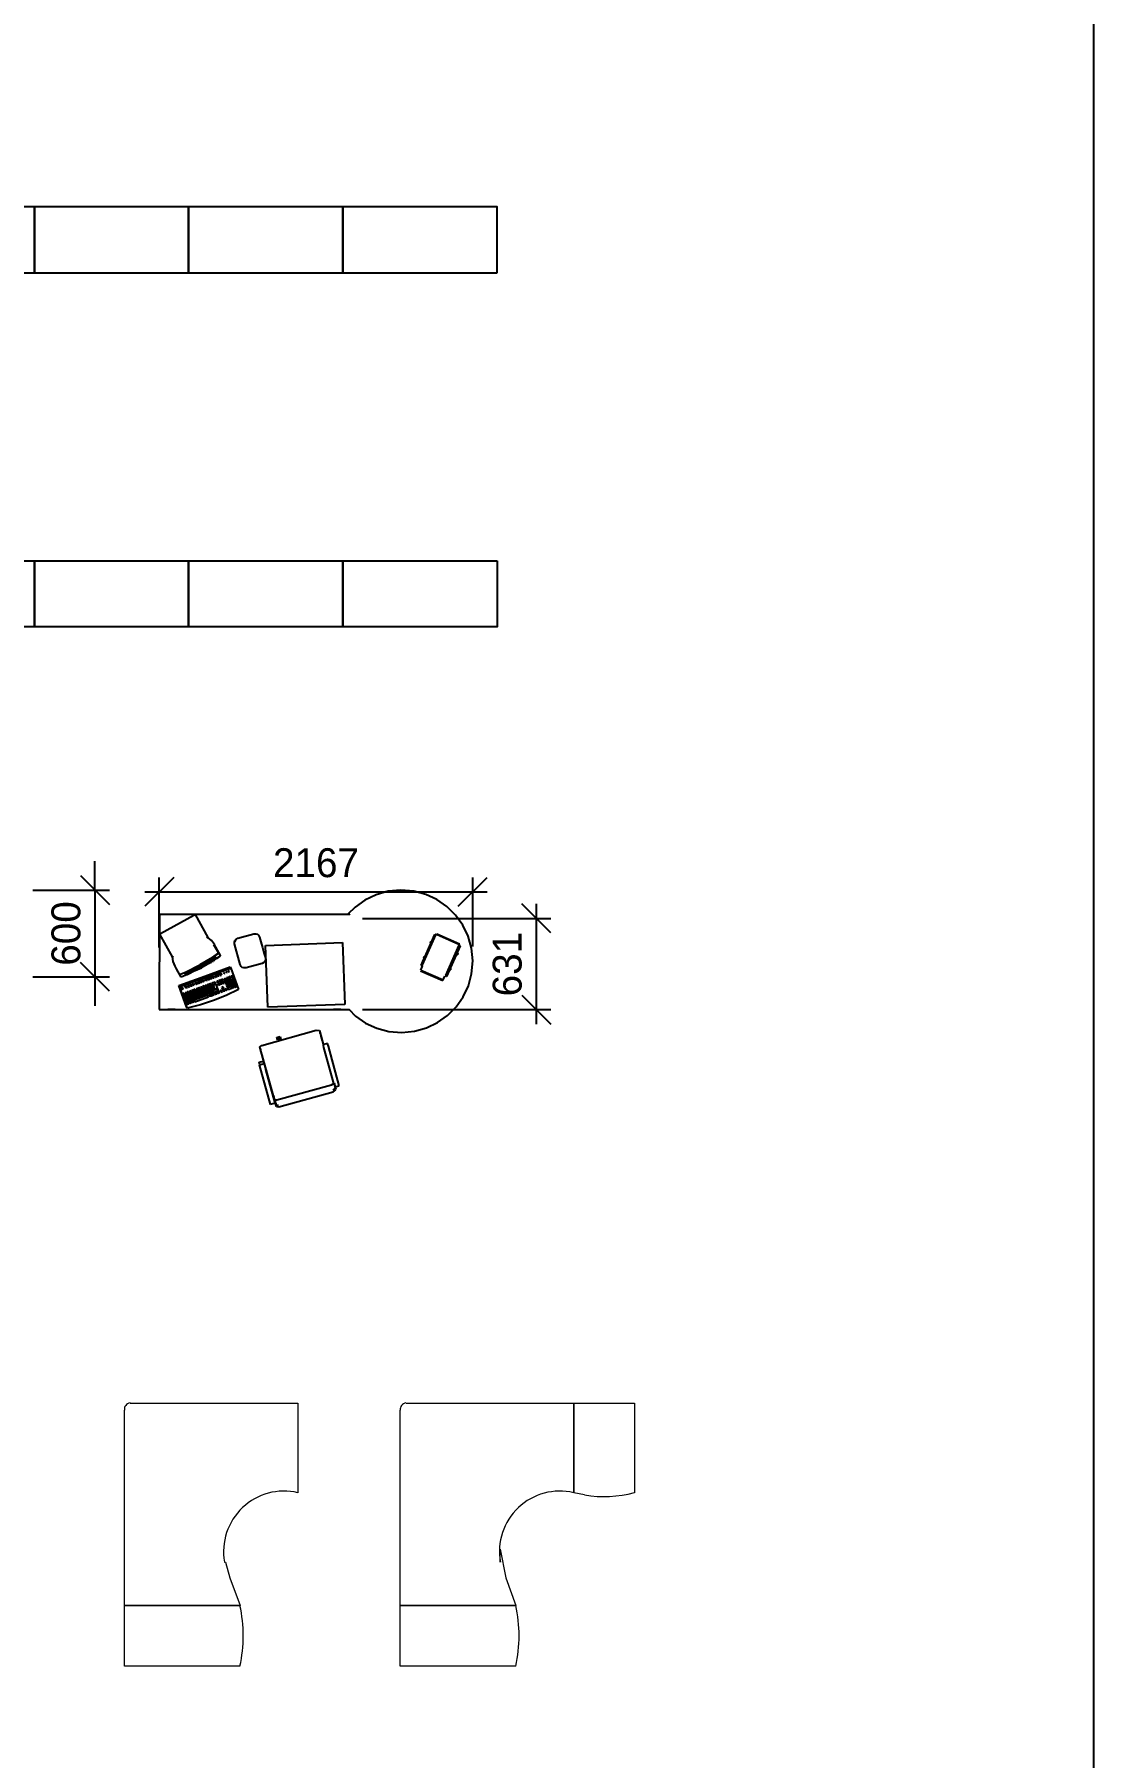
# Model space of a CAD drawing. Header units: millimetres. Extents: x 3103 to 179340, y -10977 to 70536.
# Drawn here: x 91185 to 98512, y 24572 to 36490 of the extents above; entities that cross this region are included whole.
import ezdxf

# ---------------------------------------------------------------- set-up
doc = ezdxf.new("R2010")
doc.units = ezdxf.units.MM
doc.header["$LTSCALE"] = 0.5
doc.layers.add('MEBEL', color=1, linetype='Continuous')
doc.layers.add('Интерьер - Мебель_Ном_пера__2', color=7, linetype='Continuous', lineweight=15, true_color=0x7f7f7f)
doc.styles.add('WROMLATS', font='wromlats.shx', dxfattribs={"bigfont": 'bigfont.shx'})
doc.dimstyles.new('juka', dxfattribs={"dimscale": 100, "dimtxt": 2, "dimasz": 2, "dimexe": 1, "dimexo": 1, "dimgap": 1, "dimtad": 1, "dimtoh": 1, "dimdec": 0, "dimzin": 0, "dimdsep": 46, "dimtxsty": 'WROMLATS', "dimblk": 'OBLIQUE', "dimcen": -3, "dimdle": 1, "dimclrd": 256, "dimclre": 256, "dimclrt": 256, "dimadec": 0, "dimazin": 0, "dimtfac": 1, "dimtdec": 0, "dimtix": 1, "dimtmove": 2, "dimatfit": 3, "dimldrblk": 'ORIGIN2', "dimfxl": 1, "dimtvp": 2.5, "dimtolj": 1, "dimtzin": 0, "dimarcsym": 0})

# ---------------------------------------------------------------- blocks, each defined once
blk = doc.blocks.new('MOZAIK DESK & 2xPEDESTAL 2')
at = {"layer": 'Интерьер - Мебель_Ном_пера__2', "linetype": 'Continuous'}
for p, q in [((-300, 100), (-300, 520)), ((-300, 520), (320, 520)), ((336, 174), (320, 100)), ((-300, 100), (320, 100)), ((-300, -1060), (-300, 100)), ((320, 100), (-300, 100)), ((910, -370), (1100, -300)), ((1100, -300), (1100, -1100)), ((1100, -1100), (1100, -300)), ((1520, -300), (1520, -300)), ((1520, -300), (1520, -1100)), ((710, -408), (910, -370)), ((800, -408), (710, -408)), ((-300, -1060), (-300, -1060)), ((1100, -1100), (-250, -1100)), ((1520, -1100), (1100, -1100))]:
    blk.add_line(p, q, dxfattribs=at)
for centre, radius, start, end in [((-470, 310), 817, 350.4563, 14.8863), ((727, 4), 418, 166.7281, 280.0081), ((1310, -1270), 992, 77.7857, 102.2157), ((-257, -1057), 43.6, 184.5381, 279.2461)]:
    blk.add_arc(centre, radius, start, end, dxfattribs=at)
blk = doc.blocks.new('MOZAIK DESK & PEDESTAL 4')
at = {"layer": 'Интерьер - Мебель_Ном_пера__2', "linetype": 'Continuous'}
for p, q in [((-300, 100), (320, 100)), ((-300, -1060), (-300, 100)), ((910, -370), (1100, -300)), ((1100, -300), (1100, -1100)), ((1100, -1100), (1100, -300)), ((1520, -300), (1520, -300)), ((1520, -300), (1520, -1100)), ((800, -401), (910, -370)), ((800, -408), (800, -401)), ((-300, -1060), (-300, -1060)), ((1100, -1100), (-250, -1100)), ((1520, -1100), (1100, -1100))]:
    blk.add_line(p, q, dxfattribs=at)
for centre, radius, start, end in [((727, 4), 418, 166.7281, 280.0081), ((1310, -1270), 992, 77.7857, 102.2157), ((-257, -1057), 43.6, 184.4083, 279.1163)]:
    blk.add_arc(centre, radius, start, end, dxfattribs=at)
blk = doc.blocks.new('_Oblique')
at = {"color": 0, "lineweight": -2}
blk.add_line((-0.5, -0.5), (0.5, 0.5), dxfattribs=at)
blk = doc.blocks.new('*D721')
at = {"layer": 'Defpoints', "color": 0, "transparency": 16777216}
for p in [(91073, 30572), (91073, 29972), (91604, 29972)]:
    blk.add_point(p, dxfattribs=at)
at = {"layer": 'MEBEL', "lineweight": -2, "transparency": 16777216}
for p, q in [((91604, 30572), (91604, 30772)), ((91173, 30572), (91704, 30572)), ((91604, 30572), (91604, 29972)), ((91173, 29972), (91704, 29972)), ((91604, 29972), (91604, 29772))]:
    blk.add_line(p, q, dxfattribs=at)
at = {"layer": 'MEBEL', "lineweight": -2, "transparency": 16777216, "xscale": 200, "yscale": 200, "zscale": 200}
for p, rotation in [((91604, 30572), 270), ((91604, 29972), 90)]:
    blk.add_blockref('_Oblique', p, dxfattribs=dict(at, rotation=rotation))
at = {"layer": 'MEBEL', "transparency": 16777216, "insert": (91404, 30272), "char_height": 200, "attachment_point": 5, "rotation": 90, "style": 'WROMLATS'}
blk.add_mtext('\\A1;600', dxfattribs=at)
blk = doc.blocks.new('_Origin2')
at = {"color": 0, "linetype": 'ByBlock', "lineweight": -2}
blk.add_line((-0.5, 0), (-1, 0), dxfattribs=at)
for radius in [0.5, 0.25]:
    blk.add_circle((0, 0), radius, dxfattribs=at)
blk = doc.blocks.new('*D723')
at = {"layer": 'Defpoints', "color": 0, "transparency": 16777216}
for p in [(94217, 30560), (92049, 30075), (94217, 30082)]:
    blk.add_point(p, dxfattribs=at)
at = {"layer": 'MEBEL', "lineweight": -2, "transparency": 16777216}
for p, q in [((92049, 30175), (92049, 30660)), ((94217, 30182), (94217, 30660)), ((91949, 30560), (94317, 30560))]:
    blk.add_line(p, q, dxfattribs=at)
at = {"layer": 'MEBEL', "lineweight": -2, "transparency": 16777216, "xscale": 200, "yscale": 200, "zscale": 200, "rotation": 180}
blk.add_blockref('_Oblique', (92049, 30560), dxfattribs=at)
at = {"layer": 'MEBEL', "lineweight": -2, "transparency": 16777216, "xscale": 200, "yscale": 200, "zscale": 200}
blk.add_blockref('_Oblique', (94217, 30560), dxfattribs=at)
at = {"layer": 'MEBEL', "transparency": 16777216, "insert": (93133, 30760), "char_height": 200, "attachment_point": 5, "style": 'WROMLATS'}
blk.add_mtext('\\A1;2167', dxfattribs=at)
blk = doc.blocks.new('*D724')
at = {"layer": 'Defpoints', "color": 0, "transparency": 16777216}
for p in [(93354, 30376), (93354, 29745), (94657, 29745)]:
    blk.add_point(p, dxfattribs=at)
at = {"layer": 'MEBEL', "lineweight": -2, "transparency": 16777216}
for p, q in [((94657, 30476), (94657, 29645)), ((93454, 30376), (94757, 30376)), ((93454, 29745), (94757, 29745))]:
    blk.add_line(p, q, dxfattribs=at)
at = {"layer": 'MEBEL', "lineweight": -2, "transparency": 16777216, "xscale": 200, "yscale": 200, "zscale": 200}
for p, rotation in [((94657, 30376), 90), ((94657, 29745), 270)]:
    blk.add_blockref('_Oblique', p, dxfattribs=dict(at, rotation=rotation))
at = {"layer": 'MEBEL', "transparency": 16777216, "insert": (94457, 30060), "char_height": 200, "attachment_point": 5, "rotation": 90, "style": 'WROMLATS'}
blk.add_mtext('\\A1;631', dxfattribs=at)
blk = doc.blocks.new('ms_36')
for p, q in [((1499, 137), (1422, 100)), ((1582, 161), (1499, 137)), ((1671, 169), (1582, 161)), ((1759, 162), (1671, 169)), ((1843, 139), (1759, 162)), ((1920, 103), (1843, 139)), ((0, 0), (-1, -657)), ((247, 0), (0, 0)), ((110, 0), (60, 0)), ((60, 0), (60, 0)), ((110, 0), (110, 0)), ((1353, 51), (1304, 2)), ((1304, 2), (1304, -1)), ((1422, 100), (1353, 51)), ((1989, 55), (1920, 103)), ((2049, -4), (1989, 55)), ((8, -131), (237, -5)), ((237, -5), (243, -2)), ((243, -2), (246, 0)), ((246, 0), (248, 0)), ((248, 0), (335, -158)), ((1316, -1), (248, 0)), ((1255, -1), (1206, -1)), ((1206, -1), (1206, -1)), ((1255, -1), (1255, -1)), ((1316, -2), (1316, -1)), ((2098, -73), (2049, -4)), ((2135, -149), (2098, -73)), ((3, -134), (5, -133)), ((3, -135), (3, -134)), ((90, -293), (3, -135)), ((5, -133), (8, -131)), ((328, -161), (325, -163)), ((332, -159), (328, -161)), ((334, -158), (332, -159)), ((335, -158), (334, -158)), ((360, -180), (335, -158)), ((380, -208), (360, -180)), ((410, -268), (377, -209)), ((390, -225), (380, -208)), ((423, -284), (390, -225)), ((529, -172), (519, -189)), ((519, -189), (522, -179)), ((519, -204), (519, -189)), ((558, -347), (519, -204)), ((522, -179), (529, -172)), ((529, -172), (542, -164)), ((542, -164), (653, -134)), ((653, -134), (668, -134)), ((668, -134), (678, -136)), ((678, -136), (686, -143)), ((686, -143), (693, -156)), ((693, -156), (702, -189)), ((702, -189), (713, -228)), ((713, -228), (723, -266)), ((733, -214), (1267, -194)), ((749, -642), (733, -214)), ((1267, -194), (1283, -622)), ((1820, -349), (1912, -141)), ((1906, -139), (1830, -308)), ((1836, -296), (1906, -139)), ((1873, -194), (1877, -187)), ((1878, -201), (1873, -194)), ((1877, -187), (1885, -187)), ((1885, -187), (1878, -201)), ((1878, -201), (1878, -201)), ((1912, -141), (1906, -139)), ((1912, -141), (1913, -138)), ((1913, -138), (1917, -139)), ((1917, -139), (1920, -134)), ((2072, -208), (1917, -139)), ((1920, -134), (2075, -202)), ((1982, -421), (2074, -213)), ((2081, -216), (1986, -430)), ((2013, -368), (2081, -216)), ((2072, -208), (2075, -202)), ((2075, -202), (2072, -208)), ((2076, -210), (2072, -208)), ((2074, -213), (2081, -216)), ((2075, -213), (2076, -210)), ((2158, -233), (2135, -149)), ((2167, -321), (2158, -233)), ((90, -293), (91, -292)), ((96, -326), (90, -293)), ((90, -293), (90, -293)), ((91, -292), (94, -290)), ((94, -290), (96, -289)), ((108, -358), (96, -326)), ((385, -298), (182, -410)), ((184, -400), (280, -351)), ((186, -396), (279, -349)), ((279, -348), (281, -347)), ((279, -349), (279, -348)), ((280, -351), (282, -349)), ((281, -347), (369, -295)), ((282, -349), (375, -294)), ((290, -363), (383, -308)), ((292, -366), (342, -336)), ((341, -334), (344, -338)), ((344, -338), (350, -335)), ((350, -335), (347, -330)), ((348, -332), (353, -330)), ((352, -328), (354, -332)), ((354, -332), (360, -329)), ((360, -329), (358, -324)), ((359, -326), (363, -323)), ((362, -321), (365, -326)), ((365, -326), (371, -323)), ((371, -323), (368, -318)), ((410, -268), (369, -295)), ((369, -295), (405, -270)), ((369, -320), (374, -317)), ((373, -315), (376, -320)), ((375, -294), (384, -289)), ((376, -320), (382, -317)), ((382, -317), (379, -312)), ((380, -314), (382, -312)), ((385, -298), (381, -291)), ((382, -312), (398, -301)), ((383, -308), (391, -303)), ((384, -289), (391, -303)), ((398, -301), (384, -311)), ((391, -303), (385, -298)), ((397, -300), (399, -303)), ((399, -303), (405, -300)), ((403, -298), (422, -285)), ((405, -300), (403, -296)), ((405, -270), (410, -268)), ((412, -267), (410, -268)), ((413, -267), (412, -267)), ((423, -284), (413, -267)), ((422, -285), (423, -284)), ((565, -360), (558, -347)), ((710, -340), (599, -370)), ((723, -332), (710, -340)), ((723, -266), (733, -299)), ((730, -324), (723, -332)), ((733, -314), (730, -324)), ((733, -299), (733, -314)), ((1811, -353), (1830, -308)), ((1817, -355), (1811, -353)), ((1815, -359), (1820, -349)), ((1830, -308), (1816, -341)), ((1827, -298), (1831, -291)), ((1832, -305), (1827, -298)), ((1831, -291), (1839, -290)), ((1839, -290), (1832, -305)), ((1832, -305), (1832, -305)), ((2053, -278), (2059, -264)), ((2061, -277), (2053, -279)), ((2061, -278), (2053, -279)), ((2053, -279), (2053, -278)), ((2053, -279), (2053, -279)), ((2059, -264), (2064, -270)), ((2060, -264), (2060, -264)), ((2060, -264), (2064, -270)), ((2064, -270), (2061, -277)), ((2064, -270), (2061, -278)), ((2159, -410), (2167, -321)), ((117, -376), (108, -358)), ((150, -434), (117, -376)), ((135, -491), (313, -426)), ((138, -500), (227, -468)), ((140, -416), (142, -415)), ((140, -417), (140, -416)), ((150, -434), (140, -417)), ((142, -415), (145, -413)), ((145, -413), (186, -396)), ((151, -434), (150, -434)), ((195, -415), (151, -434)), ((175, -404), (184, -400)), ((183, -417), (175, -404)), ((182, -410), (178, -402)), ((182, -410), (183, -417)), ((183, -417), (191, -414)), ((191, -414), (287, -365)), ((197, -414), (195, -415)), ((289, -367), (197, -414)), ((226, -479), (235, -476)), ((227, -468), (316, -436)), ((235, -476), (236, -475)), ((235, -476), (239, -487)), ((248, -388), (290, -368)), ((249, -471), (248, -470)), ((249, -471), (258, -468)), ((253, -482), (249, -471)), ((258, -468), (259, -467)), ((258, -468), (262, -479)), ((264, -466), (263, -465)), ((264, -466), (273, -462)), ((268, -477), (264, -466)), ((268, -477), (277, -473)), ((268, -478), (268, -477)), ((273, -462), (274, -461)), ((273, -462), (277, -473)), ((277, -473), (278, -474)), ((279, -460), (278, -459)), ((279, -460), (289, -457)), ((283, -471), (279, -460)), ((283, -471), (293, -468)), ((283, -472), (283, -471)), ((287, -365), (290, -363)), ((289, -367), (289, -367)), ((289, -457), (289, -456)), ((289, -457), (293, -468)), ((290, -368), (291, -367)), ((291, -367), (302, -360)), ((291, -366), (292, -366)), ((293, -468), (294, -468)), ((295, -455), (294, -454)), ((295, -455), (304, -451)), ((299, -466), (295, -455)), ((298, -467), (299, -466)), ((299, -466), (308, -462)), ((304, -451), (304, -450)), ((304, -451), (308, -462)), ((308, -462), (309, -463)), ((313, -426), (490, -362)), ((316, -436), (405, -404)), ((318, -446), (317, -445)), ((318, -446), (328, -443)), ((322, -457), (318, -446)), ((322, -457), (332, -454)), ((322, -458), (322, -457)), ((328, -443), (328, -441)), ((328, -443), (332, -454)), ((333, -441), (332, -440)), ((332, -454), (333, -454)), ((333, -441), (343, -437)), ((337, -452), (333, -441)), ((337, -452), (347, -448)), ((337, -453), (337, -452)), ((343, -437), (343, -436)), ((343, -437), (347, -448)), ((347, -448), (348, -449)), ((349, -435), (348, -434)), ((349, -435), (358, -432)), ((353, -446), (349, -435)), ((352, -447), (353, -446)), ((353, -446), (362, -443)), ((356, -477), (357, -476)), ((358, -432), (359, -430)), ((358, -432), (362, -443)), ((362, -443), (363, -443)), ((363, -475), (362, -474)), ((364, -429), (363, -429)), ((386, -467), (363, -475)), ((367, -486), (363, -475)), ((364, -429), (374, -426)), ((368, -440), (364, -429)), ((368, -440), (378, -437)), ((368, -441), (368, -440)), ((374, -426), (374, -425)), ((374, -426), (378, -437)), ((378, -437), (379, -438)), ((385, -422), (384, -421)), ((385, -422), (394, -419)), ((389, -433), (385, -422)), ((386, -467), (386, -466)), ((390, -478), (386, -467)), ((388, -434), (389, -433)), ((389, -433), (398, -430)), ((394, -419), (394, -417)), ((394, -419), (398, -430)), ((398, -430), (399, -430)), ((399, -462), (398, -461)), ((400, -416), (399, -416)), ((408, -458), (399, -462)), ((403, -473), (399, -462)), ((400, -416), (409, -413)), ((404, -427), (400, -416)), ((403, -473), (412, -469)), ((403, -474), (403, -473)), ((404, -427), (413, -424)), ((404, -429), (404, -427)), ((405, -404), (494, -371)), ((414, -474), (405, -478)), ((412, -469), (408, -458)), ((408, -458), (409, -458)), ((409, -413), (410, -412)), ((409, -413), (413, -424)), ((412, -469), (414, -470)), ((413, -424), (414, -425)), ((415, -411), (414, -410)), ((424, -453), (414, -456)), ((418, -467), (414, -456)), ((414, -456), (414, -456)), ((418, -485), (414, -474)), ((414, -474), (414, -474)), ((415, -411), (425, -408)), ((419, -422), (415, -411)), ((418, -467), (428, -464)), ((418, -469), (418, -467)), ((419, -422), (429, -419)), ((419, -423), (419, -422)), ((430, -469), (420, -472)), ((424, -483), (420, -472)), ((420, -472), (420, -472)), ((424, -453), (424, -452)), ((428, -464), (424, -453)), ((425, -408), (425, -406)), ((425, -408), (429, -419)), ((428, -464), (429, -465)), ((429, -419), (430, -419)), ((430, -451), (429, -450)), ((439, -447), (430, -451)), ((434, -462), (430, -451)), ((430, -469), (430, -468)), ((434, -480), (430, -469)), ((433, -463), (434, -462)), ((434, -462), (443, -458)), ((436, -467), (435, -466)), ((445, -463), (436, -467)), ((440, -478), (436, -467)), ((439, -447), (440, -446)), ((443, -458), (439, -447)), ((440, -478), (449, -474)), ((443, -458), (444, -459)), ((451, -401), (444, -404)), ((444, -404), (445, -408)), ((445, -408), (453, -405)), ((449, -474), (445, -463)), ((445, -463), (445, -463)), ((449, -444), (448, -443)), ((458, -440), (449, -444)), ((453, -455), (449, -444)), ((449, -474), (450, -475)), ((453, -405), (451, -401)), ((452, -456), (453, -455)), ((453, -455), (462, -451)), ((455, -460), (454, -459)), ((464, -456), (455, -460)), ((459, -471), (455, -460)), ((458, -440), (459, -439)), ((462, -451), (458, -440)), ((458, -472), (459, -471)), ((467, -395), (459, -398)), ((459, -398), (461, -402)), ((459, -471), (468, -467)), ((461, -476), (460, -475)), ((461, -402), (468, -399)), ((470, -472), (461, -476)), ((465, -487), (461, -476)), ((462, -451), (464, -452)), ((464, -438), (463, -438)), ((474, -435), (464, -438)), ((468, -449), (464, -438)), ((468, -467), (464, -456)), ((464, -456), (464, -456)), ((468, -399), (467, -395)), ((468, -449), (478, -446)), ((468, -451), (468, -449)), ((468, -467), (469, -468)), ((470, -454), (469, -454)), ((479, -451), (470, -454)), ((474, -465), (470, -454)), ((470, -472), (470, -471)), ((474, -483), (470, -472)), ((474, -435), (474, -434)), ((478, -446), (474, -435)), ((474, -465), (483, -462)), ((474, -467), (474, -465)), ((482, -390), (475, -393)), ((475, -393), (476, -397)), ((476, -470), (475, -470)), ((476, -397), (484, -394)), ((476, -470), (485, -467)), ((480, -481), (476, -470)), ((478, -446), (479, -447)), ((480, -433), (479, -432)), ((479, -451), (480, -450)), ((483, -462), (479, -451)), ((489, -429), (480, -433)), ((484, -444), (480, -433)), ((484, -394), (482, -390)), ((483, -445), (484, -444)), ((483, -462), (485, -463)), ((484, -444), (493, -440)), ((486, -449), (485, -448)), ((485, -467), (486, -466)), ((485, -467), (489, -478)), ((495, -445), (486, -449)), ((489, -460), (486, -449)), ((489, -429), (489, -428)), ((493, -440), (489, -429)), ((489, -460), (499, -456)), ((489, -461), (489, -460)), ((490, -362), (494, -371)), ((491, -465), (490, -464)), ((491, -465), (501, -461)), ((495, -476), (491, -465)), ((493, -440), (494, -441)), ((494, -371), (547, -518)), ((495, -427), (494, -426)), ((505, -424), (495, -427)), ((499, -438), (495, -427)), ((495, -445), (495, -444)), ((499, -456), (495, -445)), ((495, -476), (505, -472)), ((495, -477), (495, -476)), ((499, -438), (509, -435)), ((499, -439), (499, -438)), ((499, -456), (500, -457)), ((511, -440), (501, -443)), ((511, -470), (501, -443)), ((501, -443), (501, -443)), ((501, -461), (501, -460)), ((501, -461), (505, -472)), ((505, -424), (505, -423)), ((509, -435), (505, -424)), ((505, -472), (506, -473)), ((507, -477), (507, -476)), ((509, -435), (510, -435)), ((510, -472), (511, -470)), ((511, -440), (511, -439)), ((520, -467), (511, -440)), ((511, -470), (520, -467)), ((513, -475), (512, -475)), ((513, -475), (522, -472)), ((523, -502), (513, -475)), ((520, -467), (522, -468)), ((522, -472), (523, -471)), ((522, -472), (532, -499)), ((573, -367), (565, -360)), ((584, -370), (573, -367)), ((599, -370), (584, -370)), ((1807, -389), (1961, -457)), ((1808, -385), (1820, -358)), ((1808, -385), (1963, -453)), ((1819, -361), (1815, -359)), ((1961, -457), (1973, -431)), ((1963, -453), (1975, -427)), ((1978, -431), (1974, -429)), ((1983, -421), (1978, -431)), ((1986, -430), (1980, -427)), ((2005, -386), (2007, -382)), ((2007, -382), (2015, -381)), ((2007, -382), (2007, -382)), ((2018, -374), (2013, -368)), ((2015, -381), (2018, -374)), ((2137, -493), (2159, -410)), ((188, -638), (135, -491)), ((135, -491), (188, -638)), ((138, -500), (135, -491)), ((191, -647), (138, -500)), ((148, -508), (147, -507)), ((148, -508), (157, -504)), ((152, -519), (148, -508)), ((151, -520), (152, -519)), ((152, -519), (161, -515)), ((157, -504), (158, -503)), ((157, -504), (161, -515)), ((161, -515), (162, -516)), ((162, -548), (161, -547)), ((171, -544), (162, -548)), ((166, -559), (162, -548)), ((166, -559), (175, -555)), ((166, -560), (166, -559)), ((168, -564), (167, -564)), ((184, -559), (168, -564)), ((172, -575), (168, -564)), ((171, -544), (172, -543)), ((175, -555), (171, -544)), ((172, -575), (188, -570)), ((172, -577), (172, -575)), ((174, -580), (173, -580)), ((193, -573), (174, -580)), ((178, -591), (174, -580)), ((175, -555), (177, -556)), ((187, -539), (177, -542)), ((177, -542), (177, -541)), ((181, -553), (177, -542)), ((177, -593), (178, -591)), ((179, -496), (178, -496)), ((178, -591), (197, -584)), ((180, -596), (178, -595)), ((179, -496), (188, -493)), ((183, -508), (179, -496)), ((192, -591), (180, -596)), ((183, -607), (180, -596)), ((181, -553), (191, -550)), ((181, -554), (181, -553)), ((182, -509), (183, -508)), ((183, -508), (192, -504)), ((184, -559), (184, -558)), ((188, -570), (184, -559)), ((187, -539), (187, -538)), ((191, -550), (187, -539)), ((188, -493), (189, -492)), ((188, -493), (192, -504)), ((188, -570), (189, -570)), ((190, -556), (189, -555)), ((199, -552), (190, -556)), ((194, -567), (190, -556)), ((191, -550), (192, -550)), ((192, -504), (193, -505)), ((193, -536), (192, -536)), ((192, -591), (192, -590)), ((196, -602), (192, -591)), ((202, -533), (193, -536)), ((197, -547), (193, -536)), ((193, -568), (194, -567)), ((193, -573), (193, -572)), ((197, -584), (193, -573)), ((195, -491), (194, -490)), ((194, -567), (203, -563)), ((195, -491), (204, -487)), ((199, -502), (195, -491)), ((196, -549), (197, -547)), ((197, -590), (196, -589)), ((197, -547), (206, -544)), ((197, -584), (198, -585)), ((197, -590), (206, -586)), ((201, -601), (197, -590)), ((198, -503), (199, -502)), ((199, -571), (198, -570)), ((199, -502), (208, -498)), ((203, -563), (199, -552)), ((199, -552), (200, -552)), ((208, -567), (199, -571)), ((203, -582), (199, -571)), ((202, -533), (202, -532)), ((206, -544), (202, -533)), ((202, -583), (203, -582)), ((203, -563), (205, -564)), ((203, -582), (212, -578)), ((204, -487), (204, -486)), ((204, -487), (208, -498)), ((205, -550), (204, -550)), ((215, -547), (205, -550)), ((209, -561), (205, -550)), ((206, -544), (207, -545)), ((206, -586), (207, -585)), ((206, -586), (210, -597)), ((208, -531), (207, -530)), ((208, -498), (209, -499)), ((217, -528), (208, -531)), ((212, -542), (208, -531)), ((212, -578), (208, -567)), ((208, -567), (208, -567)), ((210, -485), (209, -484)), ((209, -561), (219, -558)), ((209, -563), (209, -561)), ((210, -485), (219, -482)), ((214, -496), (210, -485)), ((211, -543), (212, -542)), ((212, -584), (211, -583)), ((212, -542), (221, -539)), ((212, -578), (213, -579)), ((222, -581), (212, -584)), ((216, -595), (212, -584)), ((214, -565), (213, -565)), ((214, -496), (223, -493)), ((214, -497), (214, -496)), ((223, -562), (214, -565)), ((218, -576), (214, -565)), ((215, -547), (215, -546)), ((219, -558), (215, -547)), ((216, -595), (226, -592)), ((216, -597), (216, -595)), ((217, -528), (218, -527)), ((221, -539), (217, -528)), ((217, -578), (218, -576)), ((218, -576), (227, -573)), ((219, -482), (220, -481)), ((219, -482), (223, -493)), ((219, -558), (220, -559)), ((230, -541), (220, -545)), ((220, -545), (220, -544)), ((224, -556), (220, -545)), ((221, -539), (222, -539)), ((223, -525), (222, -525)), ((222, -581), (222, -580)), ((226, -592), (222, -581)), ((235, -594), (222, -598)), ((223, -493), (225, -493)), ((232, -522), (223, -525)), ((227, -536), (223, -525)), ((223, -562), (224, -561)), ((227, -573), (223, -562)), ((224, -556), (234, -552)), ((224, -557), (224, -556)), ((226, -479), (225, -479)), ((230, -491), (226, -479)), ((226, -592), (227, -592)), ((227, -536), (236, -533)), ((227, -538), (227, -536)), ((227, -573), (228, -574)), ((237, -575), (227, -579)), ((227, -579), (227, -578)), ((231, -590), (227, -579)), ((229, -560), (228, -559)), ((229, -492), (230, -491)), ((239, -556), (229, -560)), ((233, -571), (229, -560)), ((230, -491), (239, -487)), ((234, -552), (230, -541)), ((230, -541), (230, -541)), ((231, -590), (241, -586)), ((231, -591), (231, -590)), ((232, -522), (233, -521)), ((236, -533), (232, -522)), ((233, -571), (243, -567)), ((233, -572), (233, -571)), ((234, -552), (235, -553)), ((236, -539), (235, -539)), ((235, -594), (235, -593)), ((239, -605), (235, -594)), ((236, -533), (238, -534)), ((245, -536), (236, -539)), ((240, -550), (236, -539)), ((237, -575), (237, -574)), ((241, -586), (237, -575)), ((248, -517), (238, -520)), ((238, -520), (238, -519)), ((242, -531), (238, -520)), ((239, -487), (240, -488)), ((239, -551), (240, -550)), ((243, -567), (239, -556)), ((239, -556), (239, -556)), ((240, -592), (239, -591)), ((240, -550), (249, -547)), ((335, -558), (240, -592)), ((244, -603), (240, -592)), ((241, -586), (242, -587)), ((242, -531), (252, -528)), ((242, -532), (242, -531)), ((243, -573), (242, -572)), ((243, -567), (244, -568)), ((252, -570), (243, -573)), ((247, -584), (243, -573)), ((245, -554), (244, -554)), ((244, -603), (339, -569)), ((245, -536), (246, -535)), ((249, -547), (245, -536)), ((254, -551), (245, -554)), ((249, -565), (245, -554)), ((246, -585), (247, -584)), ((247, -584), (256, -581)), ((248, -517), (248, -516)), ((252, -528), (248, -517)), ((248, -566), (249, -565)), ((249, -547), (250, -547)), ((249, -565), (258, -562)), ((252, -533), (251, -533)), ((252, -483), (253, -482)), ((252, -528), (253, -528)), ((261, -530), (252, -533)), ((256, -545), (252, -533)), ((252, -570), (253, -569)), ((256, -581), (252, -570)), ((253, -482), (262, -479)), ((254, -514), (253, -514)), ((264, -511), (254, -514)), ((258, -525), (254, -514)), ((254, -551), (254, -550)), ((258, -562), (254, -551)), ((255, -546), (256, -545)), ((256, -545), (265, -541)), ((256, -581), (258, -581)), ((258, -525), (267, -522)), ((258, -527), (258, -525)), ((258, -562), (259, -562)), ((259, -567), (258, -567)), ((260, -549), (259, -548)), ((268, -564), (259, -567)), ((262, -578), (259, -567)), ((270, -545), (260, -549)), ((264, -560), (260, -549)), ((261, -530), (261, -529)), ((265, -541), (261, -530)), ((262, -479), (263, -479)), ((262, -578), (272, -575)), ((262, -580), (262, -578)), ((264, -511), (264, -510)), ((267, -522), (264, -511)), ((264, -560), (274, -556)), ((264, -561), (264, -560)), ((265, -541), (266, -542)), ((267, -528), (266, -528)), ((267, -522), (269, -522)), ((276, -525), (267, -528)), ((271, -539), (267, -528)), ((268, -564), (268, -563)), ((272, -575), (268, -564)), ((279, -505), (269, -509)), ((269, -509), (269, -508)), ((273, -520), (269, -509)), ((270, -540), (271, -539)), ((270, -545), (270, -544)), ((274, -556), (270, -545)), ((271, -539), (280, -536)), ((272, -575), (273, -576)), ((273, -520), (283, -516)), ((273, -521), (273, -520)), ((274, -562), (273, -561)), ((274, -556), (275, -557)), ((283, -558), (274, -562)), ((278, -573), (274, -562)), ((285, -540), (275, -543)), ((279, -554), (275, -543)), ((275, -543), (275, -543)), ((276, -525), (277, -524)), ((280, -536), (276, -525)), ((277, -574), (278, -573)), ((278, -573), (287, -569)), ((279, -505), (279, -504)), ((283, -516), (279, -505)), ((279, -554), (289, -551)), ((279, -555), (279, -554)), ((280, -536), (281, -536)), ((282, -522), (281, -522)), ((291, -519), (282, -522)), ((286, -533), (282, -522)), ((283, -516), (284, -517)), ((283, -558), (284, -557)), ((287, -569), (283, -558)), ((285, -503), (284, -503)), ((295, -500), (285, -503)), ((289, -514), (285, -503)), ((285, -540), (285, -539)), ((289, -551), (285, -540)), ((286, -533), (295, -530)), ((286, -535), (286, -533)), ((287, -569), (288, -570)), ((289, -556), (288, -556)), ((289, -514), (298, -511)), ((289, -515), (289, -514)), ((289, -551), (290, -551)), ((298, -553), (289, -556)), ((293, -567), (289, -556)), ((291, -537), (290, -537)), ((291, -519), (292, -518)), ((295, -530), (291, -519)), ((300, -534), (291, -537)), ((295, -548), (291, -537)), ((293, -567), (302, -564)), ((293, -569), (293, -567)), ((294, -550), (295, -548)), ((295, -500), (295, -499)), ((298, -511), (295, -500)), ((295, -530), (297, -531)), ((295, -548), (304, -545)), ((307, -514), (297, -517)), ((301, -528), (297, -517)), ((297, -517), (297, -517)), ((298, -511), (300, -511)), ((298, -553), (299, -552)), ((302, -564), (298, -553)), ((301, -497), (300, -497)), ((300, -534), (300, -533)), ((304, -545), (300, -534)), ((310, -494), (301, -497)), ((305, -508), (301, -497)), ((301, -528), (311, -525)), ((301, -529), (301, -528)), ((302, -564), (304, -565)), ((304, -551), (303, -550)), ((304, -510), (305, -508)), ((304, -545), (305, -546)), ((314, -547), (304, -551)), ((308, -562), (304, -551)), ((305, -508), (314, -505)), ((306, -532), (305, -532)), ((315, -529), (306, -532)), ((310, -543), (306, -532)), ((307, -514), (307, -513)), ((311, -525), (307, -514)), ((308, -562), (318, -558)), ((308, -563), (308, -562)), ((310, -494), (311, -493)), ((314, -505), (310, -494)), ((310, -543), (319, -540)), ((310, -544), (310, -543)), ((311, -525), (312, -525)), ((313, -511), (312, -511)), ((322, -508), (313, -511)), ((317, -522), (313, -511)), ((314, -505), (315, -506)), ((314, -547), (314, -546)), ((318, -558), (314, -547)), ((315, -529), (316, -528)), ((319, -540), (315, -529)), ((326, -488), (316, -492)), ((316, -492), (316, -491)), ((320, -503), (316, -492)), ((316, -524), (317, -522)), ((317, -522), (326, -519)), ((318, -558), (319, -559)), ((319, -540), (321, -540)), ((320, -545), (319, -545)), ((320, -503), (330, -499)), ((320, -504), (320, -503)), ((329, -542), (320, -545)), ((324, -556), (320, -545)), ((331, -523), (321, -526)), ((325, -537), (321, -526)), ((321, -526), (321, -526)), ((322, -508), (322, -507)), ((326, -519), (322, -508)), ((323, -557), (324, -556)), ((324, -556), (333, -553)), ((325, -537), (335, -534)), ((325, -539), (325, -537)), ((326, -488), (326, -487)), ((330, -499), (326, -488)), ((326, -519), (327, -520)), ((328, -506), (327, -505)), ((338, -502), (328, -506)), ((332, -517), (328, -506)), ((329, -542), (329, -541)), ((333, -553), (329, -542)), ((330, -499), (331, -500)), ((332, -486), (331, -486)), ((331, -523), (331, -522)), ((335, -534), (331, -523)), ((341, -483), (332, -486)), ((336, -497), (332, -486)), ((332, -517), (342, -513)), ((332, -518), (332, -517)), ((333, -553), (334, -553)), ((335, -540), (334, -539)), ((335, -498), (336, -497)), ((335, -534), (336, -535)), ((345, -536), (335, -540)), ((339, -551), (335, -540)), ((335, -558), (335, -557)), ((339, -569), (335, -558)), ((336, -497), (345, -494)), ((337, -521), (336, -520)), ((346, -517), (337, -521)), ((341, -532), (337, -521)), ((342, -513), (338, -502)), ((338, -502), (338, -502)), ((339, -551), (349, -547)), ((339, -552), (339, -551)), ((339, -569), (340, -569)), ((340, -533), (341, -532)), ((341, -555), (340, -555)), ((341, -483), (342, -482)), ((345, -494), (341, -483)), ((341, -532), (350, -528)), ((353, -551), (341, -555)), ((345, -566), (341, -555)), ((342, -513), (343, -514)), ((344, -500), (343, -500)), ((353, -497), (344, -500)), ((348, -511), (344, -500)), ((344, -568), (345, -566)), ((345, -494), (346, -494)), ((345, -536), (345, -535)), ((349, -547), (345, -536)), ((345, -566), (357, -562)), ((347, -481), (346, -480)), ((350, -528), (346, -517)), ((346, -517), (347, -517)), ((356, -477), (347, -481)), ((351, -492), (347, -481)), ((347, -512), (348, -511)), ((348, -511), (357, -508)), ((349, -547), (350, -548)), ((350, -528), (351, -529)), ((351, -534), (350, -533)), ((351, -492), (360, -488)), ((351, -493), (351, -492)), ((352, -515), (351, -515)), ((360, -531), (351, -534)), ((355, -545), (351, -534)), ((361, -512), (352, -515)), ((356, -526), (352, -515)), ((353, -497), (353, -496)), ((357, -508), (353, -497)), ((353, -551), (354, -550)), ((357, -562), (353, -551)), ((354, -546), (355, -545)), ((355, -528), (356, -526)), ((355, -545), (364, -542)), ((360, -488), (356, -477)), ((356, -526), (365, -523)), ((357, -508), (358, -508)), ((357, -562), (359, -563)), ((359, -495), (358, -494)), ((369, -491), (359, -495)), ((363, -506), (359, -495)), ((360, -549), (359, -548)), ((360, -488), (362, -489)), ((360, -531), (360, -530)), ((364, -542), (360, -531)), ((372, -544), (360, -549)), ((364, -560), (360, -549)), ((361, -512), (361, -511)), ((365, -523), (361, -512)), ((363, -506), (373, -502)), ((363, -507), (363, -506)), ((363, -561), (364, -560)), ((364, -542), (365, -542)), ((364, -560), (376, -555)), ((366, -510), (365, -510)), ((365, -523), (366, -524)), ((366, -528), (365, -528)), ((366, -487), (367, -486)), ((376, -507), (366, -510)), ((370, -521), (366, -510)), ((404, -515), (366, -528)), ((370, -539), (366, -528)), ((367, -486), (390, -478)), ((369, -491), (369, -490)), ((373, -502), (369, -491)), ((370, -521), (380, -518)), ((370, -523), (370, -521)), ((370, -539), (408, -526)), ((370, -541), (370, -539)), ((372, -544), (372, -543)), ((376, -555), (372, -544)), ((373, -502), (374, -503)), ((392, -483), (374, -489)), ((384, -517), (374, -489)), ((374, -489), (374, -489)), ((462, -560), (374, -596)), ((376, -507), (376, -506)), ((380, -518), (376, -507)), ((376, -555), (377, -556)), ((378, -542), (377, -541)), ((390, -538), (378, -542)), ((382, -553), (378, -542)), ((380, -518), (381, -519)), ((382, -553), (394, -549)), ((382, -554), (382, -553)), ((384, -517), (402, -510)), ((384, -518), (384, -517)), ((390, -478), (391, -478)), ((390, -538), (391, -536)), ((394, -549), (390, -538)), ((392, -483), (392, -482)), ((402, -510), (392, -483)), ((394, -549), (396, -549)), ((396, -535), (395, -535)), ((409, -531), (396, -535)), ((400, -546), (396, -535)), ((400, -546), (413, -542)), ((400, -548), (400, -546)), ((402, -510), (403, -511)), ((405, -478), (404, -478)), ((404, -515), (404, -514)), ((408, -526), (404, -515)), ((409, -489), (405, -478)), ((408, -490), (409, -489)), ((408, -526), (409, -527)), ((409, -489), (418, -485)), ((409, -531), (409, -530)), ((413, -542), (409, -531)), ((413, -542), (414, -543)), ((418, -485), (419, -486)), ((422, -526), (421, -525)), ((422, -526), (432, -523)), ((426, -537), (422, -526)), ((424, -483), (434, -480)), ((424, -484), (424, -483)), ((426, -537), (436, -534)), ((426, -538), (426, -537)), ((432, -504), (431, -504)), ((441, -501), (432, -504)), ((436, -515), (432, -504)), ((432, -523), (432, -522)), ((432, -523), (436, -534)), ((434, -480), (434, -480)), ((435, -517), (436, -515)), ((436, -515), (445, -512)), ((436, -534), (437, -534)), ((438, -520), (437, -520)), ((438, -520), (447, -517)), ((442, -531), (438, -520)), ((439, -479), (440, -478)), ((441, -501), (442, -500)), ((445, -512), (441, -501)), ((441, -533), (442, -531)), ((442, -531), (451, -528)), ((445, -512), (446, -513)), ((447, -517), (447, -516)), ((447, -517), (451, -528)), ((451, -528), (452, -529)), ((453, -515), (452, -514)), ((453, -515), (462, -511)), ((457, -526), (453, -515)), ((456, -527), (457, -526)), ((457, -526), (466, -522)), ((462, -511), (463, -510)), ((462, -511), (466, -522)), ((547, -518), (462, -560)), ((464, -488), (465, -487)), ((465, -487), (474, -483)), ((466, -492), (465, -491)), ((466, -492), (476, -489)), ((470, -503), (466, -492)), ((466, -522), (468, -523)), ((470, -503), (480, -500)), ((470, -504), (470, -503)), ((472, -508), (471, -507)), ((497, -499), (472, -508)), ((476, -519), (472, -508)), ((474, -483), (475, -484)), ((476, -489), (476, -487)), ((476, -489), (480, -500)), ((476, -519), (501, -510)), ((476, -521), (476, -519)), ((479, -483), (480, -481)), ((480, -481), (489, -478)), ((480, -500), (481, -500)), ((482, -486), (481, -486)), ((482, -486), (491, -483)), ((486, -497), (482, -486)), ((485, -499), (486, -497)), ((486, -497), (495, -494)), ((489, -478), (491, -479)), ((491, -483), (492, -482)), ((491, -483), (495, -494)), ((495, -494), (497, -495)), ((497, -481), (496, -480)), ((497, -481), (507, -477)), ((501, -492), (497, -481)), ((497, -499), (498, -498)), ((501, -510), (497, -499)), ((501, -492), (511, -488)), ((501, -493), (501, -492)), ((501, -510), (503, -511)), ((503, -497), (502, -496)), ((503, -497), (512, -493)), ((507, -508), (503, -497)), ((506, -510), (507, -508)), ((507, -477), (511, -488)), ((507, -508), (516, -504)), ((511, -488), (512, -489)), ((512, -493), (513, -492)), ((512, -493), (516, -504)), ((516, -504), (518, -505)), ((522, -504), (523, -502)), ((523, -502), (532, -499)), ((532, -499), (534, -500)), ((2052, -639), (2101, -570)), ((2101, -570), (2137, -493)), ((-1, -657), (1315, -658)), ((109, -657), (59, -657)), ((183, -607), (196, -602)), ((183, -608), (183, -607)), ((185, -612), (184, -611)), ((185, -612), (197, -607)), ((189, -623), (185, -612)), ((189, -623), (201, -618)), ((189, -625), (189, -623)), ((284, -625), (191, -647)), ((196, -602), (197, -603)), ((197, -607), (198, -606)), ((197, -607), (201, -618)), ((200, -602), (201, -601)), ((201, -601), (210, -597)), ((201, -618), (203, -619)), ((204, -605), (203, -604)), ((216, -601), (204, -605)), ((208, -616), (204, -605)), ((207, -618), (208, -616)), ((208, -616), (220, -612)), ((210, -597), (212, -598)), ((216, -601), (217, -599)), ((220, -612), (216, -601)), ((220, -612), (222, -612)), ((222, -598), (221, -598)), ((226, -609), (222, -598)), ((226, -609), (239, -605)), ((226, -611), (226, -609)), ((239, -605), (240, -606)), ((244, -604), (244, -603)), ((374, -596), (284, -625)), ((1283, -622), (749, -642)), ((1254, -658), (1205, -658)), ((1312, -658), (1357, -703)), ((1357, -703), (1426, -751)), ((1924, -748), (1993, -699)), ((1993, -699), (2052, -639)), ((708, -905), (1085, -800)), ((1085, -800), (1107, -802)), ((1107, -802), (1136, -907)), ((1110, -812), (1113, -824)), ((1113, -824), (1112, -821)), ((1426, -751), (1503, -787)), ((1503, -787), (1587, -809)), ((1587, -809), (1676, -817)), ((1676, -817), (1764, -808)), ((1764, -808), (1848, -785)), ((1848, -785), (1924, -748)), ((694, -915), (708, -905)), ((700, -937), (694, -915)), ((797, -1284), (697, -925)), ((697, -925), (700, -937)), ((811, -850), (835, -843)), ((817, -869), (811, -850)), ((827, -866), (817, -869)), ((818, -851), (826, -846)), ((830, -871), (818, -851)), ((826, -846), (842, -868)), ((835, -843), (840, -862)), ((840, -862), (838, -863)), ((1127, -873), (1118, -842)), ((1118, -842), (1119, -845)), ((1163, -892), (1134, -900)), ((1138, -920), (1134, -907)), ((1206, -1169), (1137, -919)), ((1137, -919), (1138, -919)), ((1169, -911), (1163, -892)), ((1169, -910), (1168, -910)), ((1244, -1185), (1169, -910)), ((689, -1022), (720, -1015)), ((694, -1040), (689, -1022)), ((693, -1040), (725, -1031)), ((768, -1315), (693, -1040)), ((750, -1115), (711, -974)), ((724, -1032), (720, -1015)), ((720, -1015), (724, -1032)), ((725, -1031), (800, -1306)), ((800, -1306), (736, -1071)), ((736, -1071), (740, -1087)), ((743, -1099), (745, -1098)), ((748, -1110), (747, -1110)), ((813, -1283), (1190, -1179)), ((1190, -1179), (1208, -1167)), ((1208, -1167), (1210, -1174)), ((1221, -1213), (1210, -1174)), ((1210, -1174), (1218, -1203)), ((1211, -1177), (1220, -1208)), ((1219, -1204), (1213, -1184)), ((1216, -1193), (1244, -1185)), ((800, -1306), (768, -1315)), ((788, -1253), (788, -1253)), ((788, -1253), (797, -1284)), ((802, -1301), (797, -1283)), ((797, -1283), (813, -1283)), ((797, -1284), (800, -1296)), ((800, -1296), (800, -1293)), ((810, -1329), (802, -1301)), ((802, -1301), (810, -1329)), ((802, -1302), (809, -1326)), ((802, -1303), (808, -1323)), ((807, -1321), (803, -1306)), ((807, -1321), (804, -1308)), ((804, -1309), (807, -1321)), ((826, -1331), (1203, -1226)), ((1218, -1203), (1200, -1216)), ((1203, -1226), (1221, -1213)), ((1219, -1204), (1216, -1193)), ((1216, -1194), (1219, -1204)), ((1219, -1204), (1217, -1198)), ((1221, -1213), (1218, -1203)), ((1220, -1209), (1219, -1204)), ((1219, -1204), (1219, -1206)), ((1220, -1209), (1219, -1205)), ((1220, -1208), (1219, -1206)), ((1220, -1208), (1219, -1206)), ((807, -1321), (805, -1313)), ((823, -1320), (807, -1319)), ((809, -1326), (807, -1321)), ((807, -1321), (808, -1323)), ((808, -1323), (807, -1322)), ((809, -1328), (808, -1323)), ((808, -1323), (808, -1323)), ((808, -1323), (808, -1323)), ((810, -1329), (826, -1331))]:
    blk.add_line(p, q)
blk = doc.blocks.new('I_FURN_FILE_42X18D_P')
at = {"color": 0, "linetype": 'ByBlock', "lineweight": -2}
blk.add_lwpolyline([(457.2, -533.4), (0, -533.4), (0, 533.4), (457.2, 533.4)], close=True, dxfattribs=at)
at = {"layer": 'Defpoints', "color": 0, "linetype": 'ByBlock', "lineweight": -2}
for p in [(0, 533.4), (0, -533.4)]:
    blk.add_point(p, dxfattribs=at)
blk = doc.blocks.new('*U1166')
at = {"layer": 'MEBEL', "color": 1, "linetype": 'Continuous', "lineweight": -3}
blk.add_blockref('I_FURN_FILE_42X18D_P', (0, 0), dxfattribs=at)
blk = doc.blocks.new('*U1167')
at = {"layer": 'MEBEL', "color": 1, "linetype": 'Continuous', "lineweight": -3}
blk.add_blockref('I_FURN_FILE_42X18D_P', (0, 0), dxfattribs=at)
blk = doc.blocks.new('*U1169')
at = {"layer": 'MEBEL', "color": 1, "linetype": 'Continuous', "lineweight": -3}
blk.add_blockref('I_FURN_FILE_42X18D_P', (0, 0), dxfattribs=at)
blk = doc.blocks.new('*U1170')
at = {"layer": 'MEBEL', "color": 1, "linetype": 'Continuous', "lineweight": -3}
blk.add_blockref('I_FURN_FILE_42X18D_P', (0, 0), dxfattribs=at)
blk = doc.blocks.new('*U1175')
at = {"layer": 'MEBEL', "color": 1, "linetype": 'Continuous', "lineweight": -3, "extrusion": (0, 0, -1), "xscale": -1, "zscale": -1}
blk.add_blockref('I_FURN_FILE_42X18D_P', (0, 0), dxfattribs=at)
blk = doc.blocks.new('*U1177')
at = {"layer": 'MEBEL', "color": 1, "linetype": 'Continuous', "lineweight": -3, "extrusion": (0, 0, -1), "xscale": -1, "zscale": -1}
blk.add_blockref('I_FURN_FILE_42X18D_P', (0, 0), dxfattribs=at)
blk = doc.blocks.new('*U1178')
at = {"layer": 'MEBEL', "color": 1, "linetype": 'Continuous', "lineweight": -3, "extrusion": (0, 0, -1), "xscale": -1, "zscale": -1}
blk.add_blockref('I_FURN_FILE_42X18D_P', (0, 0), dxfattribs=at)
blk = doc.blocks.new('*U1179')
at = {"layer": 'MEBEL', "color": 1, "linetype": 'Continuous', "lineweight": -3, "extrusion": (0, 0, -1), "xscale": -1, "zscale": -1}
blk.add_blockref('I_FURN_FILE_42X18D_P', (0, 0), dxfattribs=at)

msp = doc.modelspace()

# ---------------------------------------------------------------- linework, layer by layer
at = {"layer": 'MEBEL'}
msp.add_lwpolyline([(67712.1, 55020.6), (98512.1, 55020.6), (98512.1, 12655), (67712.1, 12655)], close=True, dxfattribs=at)

# ---------------------------------------------------------------- block references
at = {"layer": 'MEBEL', "color": 1, "linetype": 'Continuous', "lineweight": -3, "xscale": -1, "rotation": 90}
for name, p in [('*U1177', (90651.8, 35297.8)), ('*U1178', (91718.6, 35297.8)), ('*U1175', (92785.4, 35297.8)), ('*U1179', (93852.2, 35297.8))]:
    msp.add_blockref(name, p, dxfattribs=at)
at = {"layer": 'MEBEL', "color": 1, "linetype": 'Continuous', "lineweight": -3, "rotation": 90}
for name, p in [('*U1167', (90651.8, 32392.6)), ('*U1169', (91718.6, 32392.6)), ('*U1166', (92785.4, 32392.6)), ('*U1170', (93852.2, 32392.6))]:
    msp.add_blockref(name, p, dxfattribs=at)
at = {"layer": 'MEBEL'}
msp.add_blockref('ms_36', (92049.9, 30403.2), dxfattribs=at)
at = {"layer": 'MEBEL', "linetype": 'Continuous', "rotation": 270}
for name, p in [('MOZAIK DESK & PEDESTAL 4', (92907.6, 26724.3)), ('MOZAIK DESK & 2xPEDESTAL 2', (94815.9, 26724.3))]:
    msp.add_blockref(name, p, dxfattribs=at)

# ---------------------------------------------------------------- dimensions: what is measured, and where the dimension line sits
at = {"layer": 'MEBEL'}
dim = msp.add_linear_dim(base=(94216.7, 30559.7), p1=(92049.4, 30074.6), p2=(94216.7, 30082.1), dimstyle='juka', dxfattribs=at)
dim.commit()
dim.dimension.update_dxf_attribs({"geometry": '*D723', "text_midpoint": (93133, 30759.7)})
for base, p1, p2, picture, middle in [((91604.5, 29972.2), (91072.9, 30572.2), (91072.9, 29972.2), '*D721', (91404.5, 30272.2)), ((94656.8, 29744.9), (93354.2, 30376.1), (93353.6, 29744.9), '*D724', (94456.8, 30060.5))]:
    dim = msp.add_linear_dim(base=base, p1=p1, p2=p2, angle=90, dimstyle='juka', dxfattribs=at)
    dim.commit()
    dim.dimension.update_dxf_attribs({"geometry": picture, "text_midpoint": middle})

doc.saveas('drawing.dxf')
